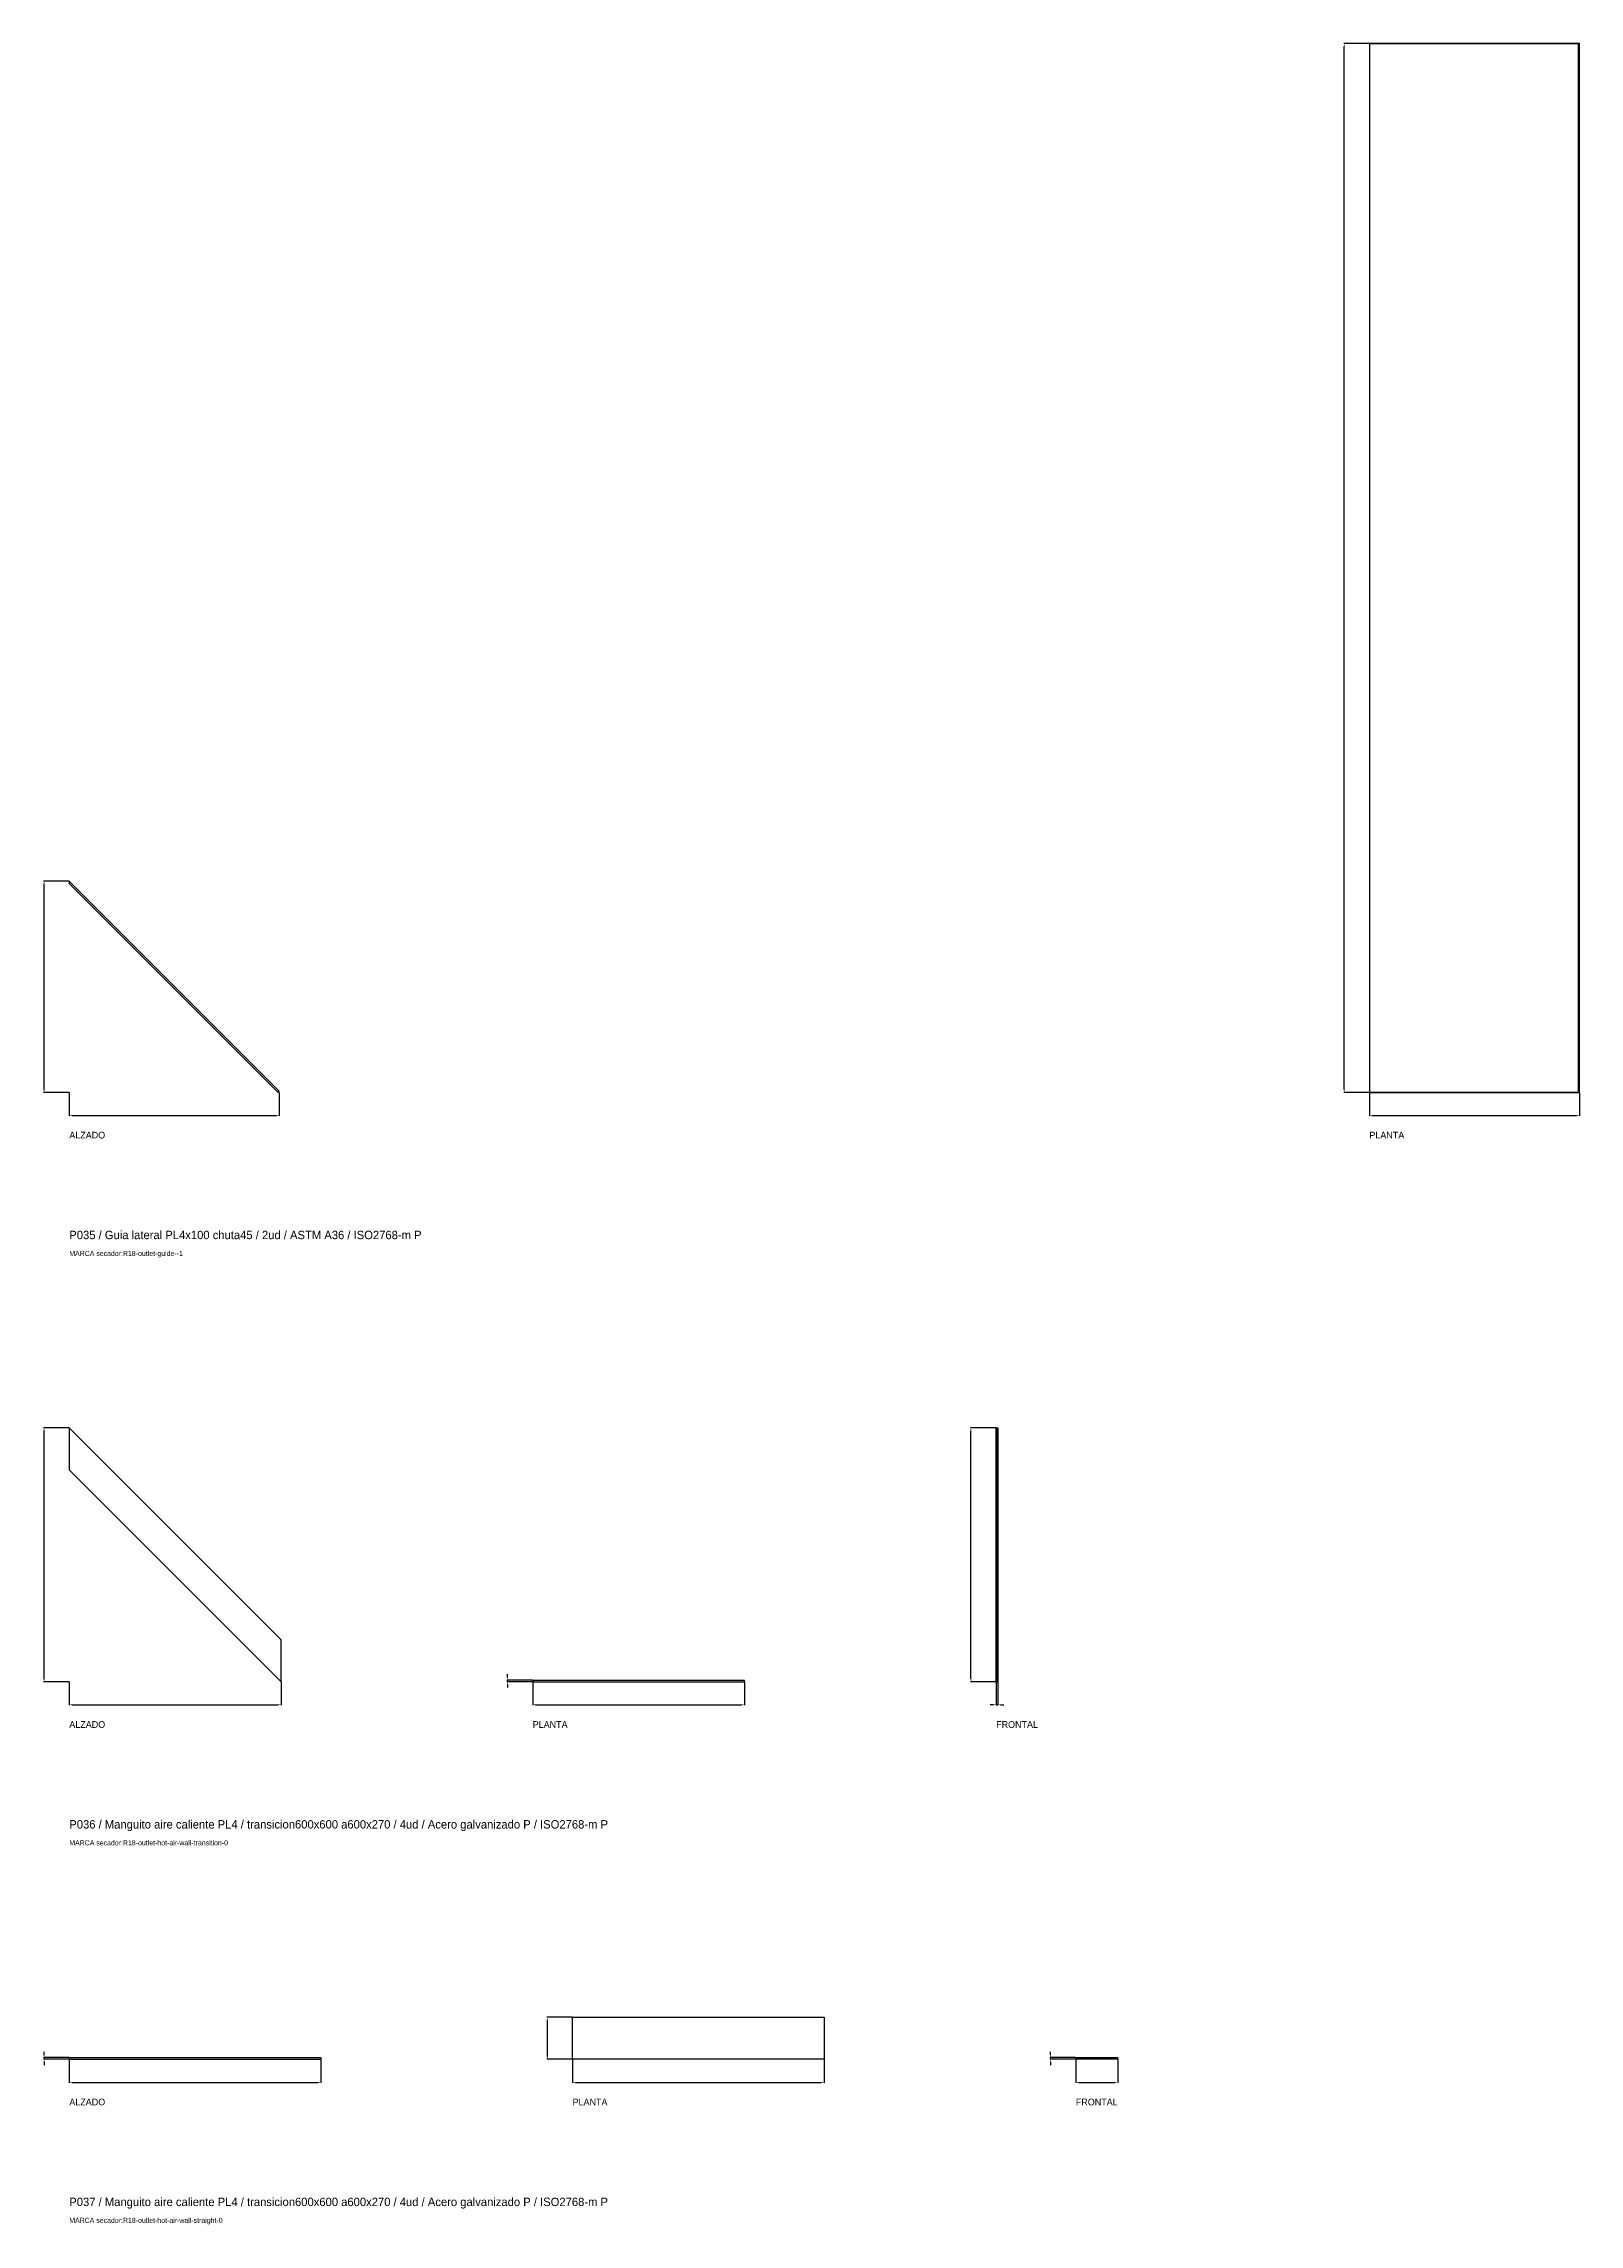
# Model space of a CAD drawing. Header units: millimetres. Extents: x -61 to 13940, y -87340 to 371.
# Drawn here: x -61 to 3601, y -47702 to -42503 of the extents above; entities that cross this region are included whole.
import ezdxf

# ---------------------------------------------------------------- set-up
doc = ezdxf.new("R2010")
doc.units = ezdxf.units.MM
for name, color, linetype in [('R18_COTAS_P', 1, 'Continuous'), ('R18_PIEZAS_P', 3, 'Continuous'), ('R18_TEXTOS', 7, 'Continuous')]:
    doc.layers.add(name, color=color, linetype=linetype)
doc.dimstyles.get("Standard").update_dxf_attribs({"dimtxt": 2.5, "dimasz": 2.5, "dimexe": 1.25, "dimexo": 0.625, "dimtad": 1, "dimcen": 2.5, "dimazin": 3, "dimtfac": 1, "dimtmove": 0, "dimatfit": 3, "dimarcsym": 0})

# ---------------------------------------------------------------- blocks, each defined once
blk = doc.blocks.new('*D205')
at = {"layer": 'Defpoints', "color": 0, "transparency": 16777216}
for p in [(0, -45003.1), (500.8, -45003.1), (500.8, -45058.1)]:
    blk.add_point(p, dxfattribs=at)
at = {"layer": 'R18_COTAS_P', "color": 0, "lineweight": -2, "transparency": 16777216}
for p, q in [((0, -45003.7), (0, -45059.3)), ((500.8, -45003.7), (500.8, -45059.3)), ((7, -45058.1), (493.8, -45058.1))]:
    blk.add_line(p, q, dxfattribs=at)
at = {"layer": 'R18_COTAS_P', "color": 0, "transparency": 16777216}
for points in [[(7, -45056.9), (7, -45059.2), (0, -45058.1)], [(493.8, -45056.9), (493.8, -45059.2), (500.8, -45058.1)]]:
    blk.add_solid(points, dxfattribs=at)
blk = doc.blocks.new('*D206')
at = {"layer": 'Defpoints', "color": 0, "transparency": 16777216}
for p in [(-60, -44499.5), (0, -44499.5), (0, -45003.1)]:
    blk.add_point(p, dxfattribs=at)
at = {"layer": 'R18_COTAS_P', "color": 0, "lineweight": -2, "transparency": 16777216}
for p, q in [((-0.6, -44499.5), (-61.3, -44499.5)), ((-60, -44996.1), (-60, -44506.5)), ((-0.6, -45003.1), (-61.3, -45003.1))]:
    blk.add_line(p, q, dxfattribs=at)
at = {"layer": 'R18_COTAS_P', "color": 0, "transparency": 16777216}
for points in [[(-61.2, -44506.5), (-58.8, -44506.5), (-60, -44499.5)], [(-61.2, -44996.1), (-58.8, -44996.1), (-60, -45003.1)]]:
    blk.add_solid(points, dxfattribs=at)
blk = doc.blocks.new('*D207')
at = {"layer": 'Defpoints', "color": 0, "transparency": 16777216}
for p in [(3100, -45003.1), (3600.8, -45003.1), (3600.8, -45058.1)]:
    blk.add_point(p, dxfattribs=at)
at = {"layer": 'R18_COTAS_P', "color": 0, "lineweight": -2, "transparency": 16777216}
for p, q in [((3100, -45003.7), (3100, -45059.3)), ((3600.8, -45003.7), (3600.8, -45059.3)), ((3107, -45058.1), (3593.8, -45058.1))]:
    blk.add_line(p, q, dxfattribs=at)
at = {"layer": 'R18_COTAS_P', "color": 0, "transparency": 16777216}
for points in [[(3107, -45056.9), (3107, -45059.2), (3100, -45058.1)], [(3593.8, -45056.9), (3593.8, -45059.2), (3600.8, -45058.1)]]:
    blk.add_solid(points, dxfattribs=at)
blk = doc.blocks.new('*D208')
at = {"layer": 'Defpoints', "color": 0, "transparency": 16777216}
for p in [(3040, -42503.1), (3100, -42503.1), (3100, -45003.1)]:
    blk.add_point(p, dxfattribs=at)
at = {"layer": 'R18_COTAS_P', "color": 0, "lineweight": -2, "transparency": 16777216}
for p, q in [((3099.4, -42503.1), (3038.8, -42503.1)), ((3040, -44996.1), (3040, -42510.1)), ((3099.4, -45003.1), (3038.8, -45003.1))]:
    blk.add_line(p, q, dxfattribs=at)
at = {"layer": 'R18_COTAS_P', "color": 0, "transparency": 16777216}
for points in [[(3038.8, -42510.1), (3041.2, -42510.1), (3040, -42503.1)], [(3038.8, -44996.1), (3041.2, -44996.1), (3040, -45003.1)]]:
    blk.add_solid(points, dxfattribs=at)
blk = doc.blocks.new('*D211')
at = {"layer": 'Defpoints', "color": 0, "transparency": 16777216}
for p in [(0, -46408.1), (505, -46408.1), (505, -46463.1)]:
    blk.add_point(p, dxfattribs=at)
at = {"layer": 'R18_COTAS_P', "color": 0, "lineweight": -2, "transparency": 16777216}
for p, q in [((0, -46408.7), (0, -46464.3)), ((505, -46408.7), (505, -46464.3)), ((7, -46463.1), (498, -46463.1))]:
    blk.add_line(p, q, dxfattribs=at)
at = {"layer": 'R18_COTAS_P', "color": 0, "transparency": 16777216}
for points in [[(7, -46461.9), (7, -46464.2), (0, -46463.1)], [(498, -46461.9), (498, -46464.2), (505, -46463.1)]]:
    blk.add_solid(points, dxfattribs=at)
blk = doc.blocks.new('*D212')
at = {"layer": 'Defpoints', "color": 0, "transparency": 16777216}
for p in [(-60, -45803.1), (0, -45803.1), (0, -46408.1)]:
    blk.add_point(p, dxfattribs=at)
at = {"layer": 'R18_COTAS_P', "color": 0, "lineweight": -2, "transparency": 16777216}
for p, q in [((-0.6, -45803.1), (-61.3, -45803.1)), ((-60, -46401.1), (-60, -45810.1)), ((-0.6, -46408.1), (-61.3, -46408.1))]:
    blk.add_line(p, q, dxfattribs=at)
at = {"layer": 'R18_COTAS_P', "color": 0, "transparency": 16777216}
for points in [[(-61.2, -45810.1), (-58.8, -45810.1), (-60, -45803.1)], [(-61.2, -46401.1), (-58.8, -46401.1), (-60, -46408.1)]]:
    blk.add_solid(points, dxfattribs=at)
blk = doc.blocks.new('*D213')
at = {"layer": 'Defpoints', "color": 0, "transparency": 16777216}
for p in [(1105, -46408.1), (1610, -46408.1), (1610, -46463.1)]:
    blk.add_point(p, dxfattribs=at)
at = {"layer": 'R18_COTAS_P', "color": 0, "lineweight": -2, "transparency": 16777216}
for p, q in [((1105, -46408.7), (1105, -46464.3)), ((1610, -46408.7), (1610, -46464.3)), ((1112, -46463.1), (1603, -46463.1))]:
    blk.add_line(p, q, dxfattribs=at)
at = {"layer": 'R18_COTAS_P', "color": 0, "transparency": 16777216}
for points in [[(1112, -46461.9), (1112, -46464.2), (1105, -46463.1)], [(1603, -46461.9), (1603, -46464.2), (1610, -46463.1)]]:
    blk.add_solid(points, dxfattribs=at)
blk = doc.blocks.new('*D214')
at = {"layer": 'Defpoints', "color": 0, "transparency": 16777216}
for p in [(1045, -46404.1), (1105, -46404.1), (1105, -46408.1)]:
    blk.add_point(p, dxfattribs=at)
at = {"layer": 'R18_COTAS_P', "color": 0, "lineweight": -2, "transparency": 16777216}
for p, q in [((1104.4, -46404.1), (1043.8, -46404.1)), ((1104.4, -46408.1), (1043.8, -46408.1)), ((1045, -46397.1), (1045, -46390.1)), ((1045, -46408.1), (1045, -46404.1)), ((1045, -46415.1), (1045, -46422.1))]:
    blk.add_line(p, q, dxfattribs=at)
at = {"layer": 'R18_COTAS_P', "color": 0, "transparency": 16777216}
for points in [[(1043.8, -46397.1), (1046.2, -46397.1), (1045, -46404.1)], [(1043.8, -46415.1), (1046.2, -46415.1), (1045, -46408.1)]]:
    blk.add_solid(points, dxfattribs=at)
blk = doc.blocks.new('*D215')
at = {"layer": 'Defpoints', "color": 0, "transparency": 16777216}
for p in [(2210, -46408.1), (2214, -46408.1), (2214, -46463.1)]:
    blk.add_point(p, dxfattribs=at)
at = {"layer": 'R18_COTAS_P', "color": 0, "lineweight": -2, "transparency": 16777216}
for p, q in [((2210, -46408.7), (2210, -46464.3)), ((2214, -46408.7), (2214, -46464.3)), ((2203, -46463.1), (2196, -46463.1)), ((2210, -46463.1), (2214, -46463.1)), ((2221, -46463.1), (2228, -46463.1))]:
    blk.add_line(p, q, dxfattribs=at)
at = {"layer": 'R18_COTAS_P', "color": 0, "transparency": 16777216}
for points in [[(2203, -46461.9), (2203, -46464.2), (2210, -46463.1)], [(2221, -46461.9), (2221, -46464.2), (2214, -46463.1)]]:
    blk.add_solid(points, dxfattribs=at)
blk = doc.blocks.new('*D216')
at = {"layer": 'Defpoints', "color": 0, "transparency": 16777216}
for p in [(2150, -45803.1), (2210, -45803.1), (2210, -46408.1)]:
    blk.add_point(p, dxfattribs=at)
at = {"layer": 'R18_COTAS_P', "color": 0, "lineweight": -2, "transparency": 16777216}
for p, q in [((2209.4, -45803.1), (2148.8, -45803.1)), ((2150, -46401.1), (2150, -45810.1)), ((2209.4, -46408.1), (2148.8, -46408.1))]:
    blk.add_line(p, q, dxfattribs=at)
at = {"layer": 'R18_COTAS_P', "color": 0, "transparency": 16777216}
for points in [[(2148.8, -45810.1), (2151.2, -45810.1), (2150, -45803.1)], [(2148.8, -46401.1), (2151.2, -46401.1), (2150, -46408.1)]]:
    blk.add_solid(points, dxfattribs=at)
blk = doc.blocks.new('*D217')
at = {"layer": 'Defpoints', "color": 0, "transparency": 16777216}
for p in [(0, -47308.1), (600, -47308.1), (600, -47363.1)]:
    blk.add_point(p, dxfattribs=at)
at = {"layer": 'R18_COTAS_P', "color": 0, "lineweight": -2, "transparency": 16777216}
for p, q in [((0, -47308.7), (0, -47364.3)), ((600, -47308.7), (600, -47364.3)), ((7, -47363.1), (593, -47363.1))]:
    blk.add_line(p, q, dxfattribs=at)
at = {"layer": 'R18_COTAS_P', "color": 0, "transparency": 16777216}
for points in [[(7, -47361.9), (7, -47364.2), (0, -47363.1)], [(593, -47361.9), (593, -47364.2), (600, -47363.1)]]:
    blk.add_solid(points, dxfattribs=at)
blk = doc.blocks.new('*D218')
at = {"layer": 'Defpoints', "color": 0, "transparency": 16777216}
for p in [(-60, -47304.1), (0, -47304.1), (0, -47308.1)]:
    blk.add_point(p, dxfattribs=at)
at = {"layer": 'R18_COTAS_P', "color": 0, "lineweight": -2, "transparency": 16777216}
for p, q in [((-0.6, -47304.1), (-61.3, -47304.1)), ((-60, -47297.1), (-60, -47290.1)), ((-60, -47308.1), (-60, -47304.1)), ((-0.6, -47308.1), (-61.3, -47308.1)), ((-60, -47315.1), (-60, -47322.1))]:
    blk.add_line(p, q, dxfattribs=at)
at = {"layer": 'R18_COTAS_P', "color": 0, "transparency": 16777216}
for points in [[(-61.2, -47297.1), (-58.8, -47297.1), (-60, -47304.1)], [(-61.2, -47315.1), (-58.8, -47315.1), (-60, -47308.1)]]:
    blk.add_solid(points, dxfattribs=at)
blk = doc.blocks.new('*D219')
at = {"layer": 'Defpoints', "color": 0, "transparency": 16777216}
for p in [(1200, -47308.1), (1800, -47308.1), (1800, -47363.1)]:
    blk.add_point(p, dxfattribs=at)
at = {"layer": 'R18_COTAS_P', "color": 0, "lineweight": -2, "transparency": 16777216}
for p, q in [((1200, -47308.7), (1200, -47364.3)), ((1800, -47308.7), (1800, -47364.3)), ((1207, -47363.1), (1793, -47363.1))]:
    blk.add_line(p, q, dxfattribs=at)
at = {"layer": 'R18_COTAS_P', "color": 0, "transparency": 16777216}
for points in [[(1207, -47361.9), (1207, -47364.2), (1200, -47363.1)], [(1793, -47361.9), (1793, -47364.2), (1800, -47363.1)]]:
    blk.add_solid(points, dxfattribs=at)
blk = doc.blocks.new('*D220')
at = {"layer": 'Defpoints', "color": 0, "transparency": 16777216}
for p in [(1140, -47208.1), (1200, -47208.1), (1200, -47308.1)]:
    blk.add_point(p, dxfattribs=at)
at = {"layer": 'R18_COTAS_P', "color": 0, "lineweight": -2, "transparency": 16777216}
for p, q in [((1199.4, -47208.1), (1138.8, -47208.1)), ((1140, -47301.1), (1140, -47215.1)), ((1199.4, -47308.1), (1138.8, -47308.1))]:
    blk.add_line(p, q, dxfattribs=at)
at = {"layer": 'R18_COTAS_P', "color": 0, "transparency": 16777216}
for points in [[(1138.8, -47215.1), (1141.2, -47215.1), (1140, -47208.1)], [(1138.8, -47301.1), (1141.2, -47301.1), (1140, -47308.1)]]:
    blk.add_solid(points, dxfattribs=at)
blk = doc.blocks.new('*D221')
at = {"layer": 'Defpoints', "color": 0, "transparency": 16777216}
for p in [(2400, -47308.1), (2500, -47308.1), (2500, -47363.1)]:
    blk.add_point(p, dxfattribs=at)
at = {"layer": 'R18_COTAS_P', "color": 0, "lineweight": -2, "transparency": 16777216}
for p, q in [((2400, -47308.7), (2400, -47364.3)), ((2500, -47308.7), (2500, -47364.3)), ((2407, -47363.1), (2493, -47363.1))]:
    blk.add_line(p, q, dxfattribs=at)
at = {"layer": 'R18_COTAS_P', "color": 0, "transparency": 16777216}
for points in [[(2407, -47361.9), (2407, -47364.2), (2400, -47363.1)], [(2493, -47361.9), (2493, -47364.2), (2500, -47363.1)]]:
    blk.add_solid(points, dxfattribs=at)
blk = doc.blocks.new('*D222')
at = {"layer": 'Defpoints', "color": 0, "transparency": 16777216}
for p in [(2340, -47304.1), (2400, -47304.1), (2400, -47308.1)]:
    blk.add_point(p, dxfattribs=at)
at = {"layer": 'R18_COTAS_P', "color": 0, "lineweight": -2, "transparency": 16777216}
for p, q in [((2399.4, -47304.1), (2338.8, -47304.1)), ((2340, -47297.1), (2340, -47290.1)), ((2340, -47308.1), (2340, -47304.1)), ((2399.4, -47308.1), (2338.8, -47308.1)), ((2340, -47315.1), (2340, -47322.1))]:
    blk.add_line(p, q, dxfattribs=at)
at = {"layer": 'R18_COTAS_P', "color": 0, "transparency": 16777216}
for points in [[(2338.8, -47297.1), (2341.2, -47297.1), (2340, -47304.1)], [(2338.8, -47315.1), (2341.2, -47315.1), (2340, -47308.1)]]:
    blk.add_solid(points, dxfattribs=at)

msp = doc.modelspace()

# ---------------------------------------------------------------- linework, layer by layer
at = {"layer": 'R18_PIEZAS_P'}
for p, q in [((3600.757, -42503.077), (3100, -42503.077)), ((3100, -42503.077), (3100, -45003.077)), ((3100, -42503.077), (3597.929, -42503.077)), ((3597.929, -42503.077), (3597.929, -45003.077)), ((3597.929, -42503.077), (3600.757, -42503.077)), ((3600.757, -45003.077), (3600.757, -42503.077)), ((0, -44499.491), (500.757, -45000.248)), ((0, -44499.491), (0, -44505.148)), ((0, -44505.148), (497.929, -45003.077)), ((497.929, -45003.077), (500.757, -45000.248)), ((3100, -45003.077), (3600.757, -45003.077)), ((3597.929, -45003.077), (3100, -45003.077)), ((3597.929, -45003.077), (3600.757, -45003.077)), ((505, -46308.077), (0, -45803.077)), ((0, -45803.077), (0, -45903.077)), ((2210, -45803.077), (2210, -46308.077)), ((2210, -45903.077), (2210, -45803.077)), ((2210, -45803.077), (2214, -45803.077)), ((2214, -46308.077), (2214, -45803.077)), ((2214, -45803.077), (2214, -45903.077)), ((0, -45903.077), (505, -46408.077)), ((2210, -46408.077), (2210, -45903.077)), ((2214, -45903.077), (2210, -45903.077)), ((2214, -45903.077), (2214, -46408.077)), ((505, -46408.077), (505, -46308.077)), ((2210, -46308.077), (2210, -46408.077)), ((2210, -46308.077), (2214, -46308.077)), ((2214, -46408.077), (2214, -46308.077)), ((1105, -46404.077), (1610, -46404.077)), ((1105, -46404.077), (1105, -46408.077)), ((1105, -46408.077), (1610, -46408.077)), ((1610, -46408.077), (1610, -46404.077)), ((2210, -46408.077), (2214, -46408.077)), ((1200, -47208.077), (1800, -47208.077)), ((1200, -47308.077), (1200, -47208.077)), ((1800, -47208.077), (1800, -47308.077)), ((0, -47304.077), (600, -47304.077)), ((0, -47308.077), (0, -47304.077)), ((600, -47304.077), (600, -47308.077)), ((2400, -47304.077), (2500, -47304.077)), ((2400, -47304.077), (2400, -47308.077)), ((2500, -47308.077), (2500, -47304.077)), ((0, -47308.077), (600, -47308.077)), ((1800, -47308.077), (1200, -47308.077)), ((2500, -47308.077), (2400, -47308.077))]:
    msp.add_line(p, q, dxfattribs=at)

# ---------------------------------------------------------------- texts
at = {"layer": 'R18_TEXTOS'}
for s, height, p in [('ALZADO', 16, (0, -45113.077)), ('PLANTA', 16, (3100, -45113.077)), ('MARCA secador:R18-outlet-guide--1', 12, (0, -45393.077)), ('P035 / Guia lateral PL4x100 chuta45 / 2ud / ASTM A36 / ISO2768-m P', 20, (0, -45353.077)), ('ALZADO', 16, (0, -46518.077)), ('PLANTA', 16, (1105, -46518.077)), ('FRONTAL', 16, (2210, -46518.077)), ('MARCA secador:R18-outlet-hot-air-wall-transition-0', 12, (0, -46798.077)), ('P036 / Manguito aire caliente PL4 / transicion600x600 a600x270 / 4ud / Acero galvanizado P / ISO2768-m P', 20, (0, -46758.077)), ('ALZADO', 16, (0, -47418.077)), ('PLANTA', 16, (1200, -47418.077)), ('FRONTAL', 16, (2400, -47418.077)), ('P037 / Manguito aire caliente PL4 / transicion600x600 a600x270 / 4ud / Acero galvanizado P / ISO2768-m P', 20, (0, -47658.077)), ('MARCA secador:R18-outlet-hot-air-wall-straight-0', 12, (0, -47698.077))]:
    msp.add_text(s, height=height, dxfattribs=at).set_placement(p)

# ---------------------------------------------------------------- dimensions: what is measured, and where the dimension line sits
at = {"layer": 'R18_COTAS_P'}
for base, p1, p2, picture, middle in [((3040, -42503.077), (3100, -45003.077), (3100, -42503.077), '*D208', (3040, -43753.077)), ((-60, -44499.491), (0, -45003.077), (0, -44499.491), '*D206', (-60, -44751.284)), ((-60, -45803.077), (0, -46408.077), (0, -45803.077), '*D212', (-60, -46105.577)), ((2150, -45803.077), (2210, -46408.077), (2210, -45803.077), '*D216', (2150, -46105.577)), ((1045, -46404.077), (1105, -46408.077), (1105, -46404.077), '*D214', (1045, -46406.077)), ((1140, -47208.077), (1200, -47308.077), (1200, -47208.077), '*D220', (1140, -47258.077)), ((-60, -47304.077), (0, -47308.077), (0, -47304.077), '*D218', (-60, -47306.077)), ((2340, -47304.077), (2400, -47308.077), (2400, -47304.077), '*D222', (2340, -47306.077))]:
    dim = msp.add_linear_dim(base=base, p1=p1, p2=p2, angle=90, dimstyle='Standard', override={"dimtxt": 16, "dimasz": 7, "dimtad": 1, "dimdec": 2}, dxfattribs=at)
    dim.commit()
    dim.dimension.update_dxf_attribs({"geometry": picture, "text_midpoint": middle})
for base, p1, p2, picture, middle in [((500.757, -45058.077), (0, -45003.077), (500.757, -45003.077), '*D205', (250.379, -45058.077)), ((3600.757, -45058.077), (3100, -45003.077), (3600.757, -45003.077), '*D207', (3350.379, -45058.077)), ((505, -46463.077), (0, -46408.077), (505, -46408.077), '*D211', (252.5, -46463.077)), ((1610, -46463.077), (1105, -46408.077), (1610, -46408.077), '*D213', (1357.5, -46463.077)), ((2214, -46463.077), (2210, -46408.077), (2214, -46408.077), '*D215', (2212, -46463.077)), ((600, -47363.077), (0, -47308.077), (600, -47308.077), '*D217', (300, -47363.077)), ((1800, -47363.077), (1200, -47308.077), (1800, -47308.077), '*D219', (1500, -47363.077)), ((2500, -47363.077), (2400, -47308.077), (2500, -47308.077), '*D221', (2450, -47363.077))]:
    dim = msp.add_linear_dim(base=base, p1=p1, p2=p2, dimstyle='Standard', override={"dimtxt": 16, "dimasz": 7, "dimtad": 1, "dimdec": 2}, dxfattribs=at)
    dim.commit()
    dim.dimension.update_dxf_attribs({"geometry": picture, "text_midpoint": middle})

doc.saveas('drawing.dxf')
